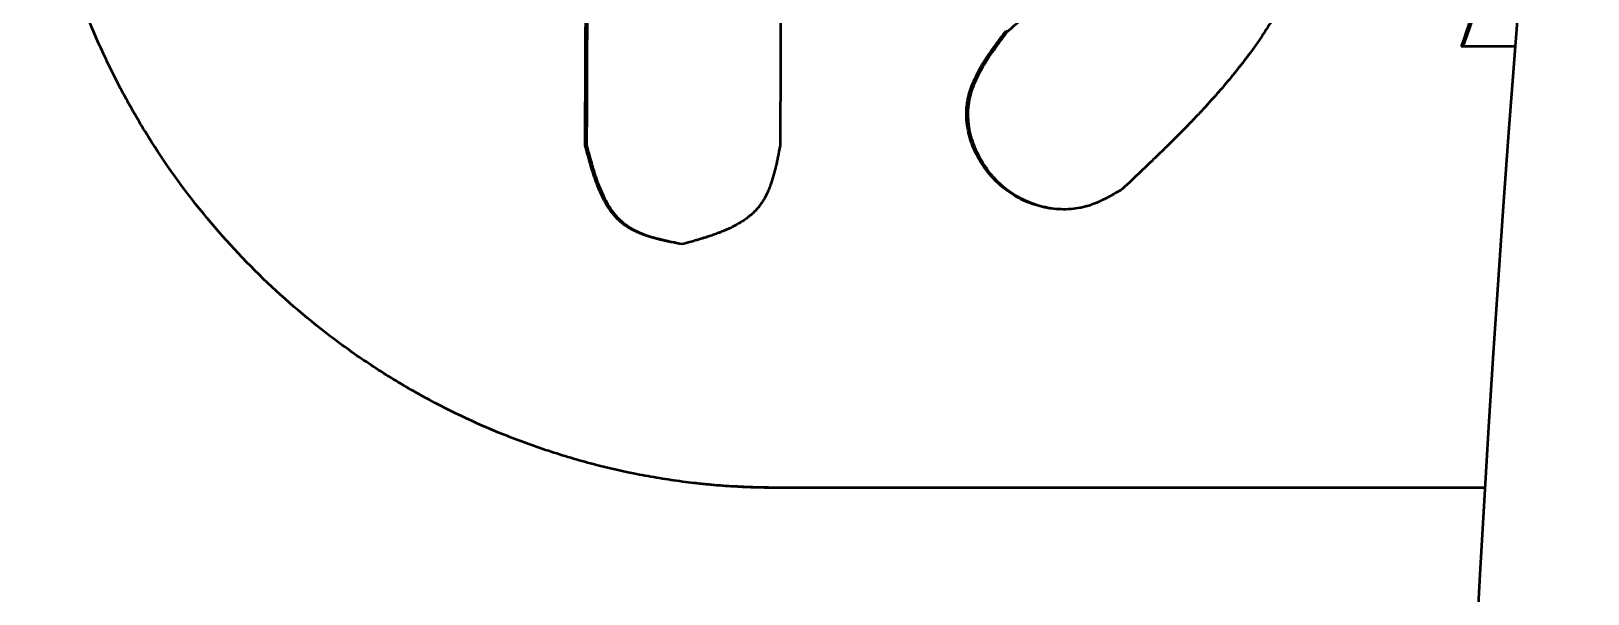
# Model space of a CAD drawing. Header units: millimetres. Extents: x 1510 to 10524, y 7125 to 13164.
# Drawn here: x 5035.484 to 5037.018, y 10712.131 to 10712.685 of the extents above; entities that cross this region are included whole.
import ezdxf

# ---------------------------------------------------------------- set-up
doc = ezdxf.new("R2010")
doc.units = ezdxf.units.MM
doc.header["$LTSCALE"] = 4
doc.layers.add('Visible (ISO)', color=7, linetype='Continuous', lineweight=50)

msp = doc.modelspace()

# ---------------------------------------------------------------- linework, layer by layer
at = {"layer": 'Visible (ISO)'}
for p, q in [((5036.446, 10712.6852), (5036.4443, 10712.6855)), ((5036.0316, 10712.5726), (5036.0299, 10712.5729)), ((5036.1392, 10712.2398), (5036.1375, 10712.24))]:
    msp.add_line(p, q, dxfattribs=at)
msp.add_arc((5062.5703, 10710.6982), 25.7, 159.16048, 200.83952, dxfattribs=at)
msp.add_ellipse((5034.6929, 10668.9191), major_axis=(29.2376, 33.8202), ratio=0.949306, start_param=0.686765, end_param=0.687991, dxfattribs=at)
for points, knots in [([(5036.2282, 10713.7349), (5036.2689, 10713.7344), (5036.35, 10713.7328), (5036.5363, 10713.6725), (5036.6038, 10713.6335), (5036.7316, 10713.5416), (5036.7979, 10713.4706), (5036.9096, 10713.2915), (5036.938, 10713.1952), (5036.9712, 10713.013), (5036.9627, 10712.9332), (5036.9455, 10712.8242), (5036.9244, 10712.7599), (5036.8929, 10712.6703)], [-0.8223723, -0.8223723, -0.8223723, -0.8223723, -0.7441439, -0.7441439, -0.6790493, -0.6790493, -0.57817, -0.57817, -0.4576185, -0.4576185, -0.2848282, -0.2848282, 0, 0, 0, 0]), ([(5036.3896, 10713.717), (5036.4097, 10713.7124), (5036.431, 10713.7067), (5036.538, 10713.6721), (5036.6055, 10713.6331), (5036.7333, 10713.5412), (5036.7996, 10713.4703), (5036.9113, 10713.2912), (5036.9397, 10713.1948), (5036.9729, 10713.0126), (5036.9644, 10712.9329), (5036.9472, 10712.824), (5036.9261, 10712.7597), (5036.8947, 10712.6703)], [-0.7612286, -0.7612286, -0.7612286, -0.7612286, -0.7440631, -0.7440631, -0.6789711, -0.6789711, -0.578099, -0.578099, -0.4575603, -0.4575603, -0.2847918, -0.2847918, -0.0002814, -0.0002814, -0.0002814, -0.0002814]), ([(5036.2271, 10713.555), (5036.2355, 10713.5544), (5036.2449, 10713.5537), (5036.2527, 10713.5531), (5036.2564, 10713.5528), (5036.2597, 10713.5525), (5036.2627, 10713.5523), (5036.2642, 10713.5521), (5036.2656, 10713.552), (5036.2669, 10713.5519), (5036.2676, 10713.5519), (5036.2683, 10713.5518), (5036.2689, 10713.5517), (5036.2694, 10713.5517), (5036.2698, 10713.5517), (5036.2703, 10713.5516), (5036.2716, 10713.5515), (5036.2745, 10713.5512), (5036.2765, 10713.551), (5036.2771, 10713.551), (5036.2776, 10713.5509), (5036.2782, 10713.5509), (5036.2837, 10713.5504), (5036.2888, 10713.5498), (5036.2936, 10713.5493), (5036.2951, 10713.5491), (5036.2966, 10713.549), (5036.298, 10713.5488), (5036.3001, 10713.5486), (5036.3022, 10713.5483), (5036.3042, 10713.5481), (5036.305, 10713.548), (5036.3057, 10713.5479), (5036.3065, 10713.5478), (5036.3074, 10713.5477), (5036.3083, 10713.5476), (5036.3092, 10713.5475), (5036.3096, 10713.5474), (5036.31, 10713.5473), (5036.3104, 10713.5473), (5036.3108, 10713.5472), (5036.3112, 10713.5472), (5036.3116, 10713.5471), (5036.312, 10713.5471), (5036.3124, 10713.547), (5036.3129, 10713.547), (5036.3133, 10713.5469), (5036.3134, 10713.5469), (5036.3141, 10713.5468), (5036.3215, 10713.5458), (5036.329, 10713.5447), (5036.3362, 10713.5434), (5036.3398, 10713.5428), (5036.3433, 10713.5421), (5036.3467, 10713.5415), (5036.3485, 10713.5411), (5036.3502, 10713.5408), (5036.3519, 10713.5405), (5036.3536, 10713.5401), (5036.3552, 10713.5398), (5036.3569, 10713.5394), (5036.3574, 10713.5393), (5036.3579, 10713.5392), (5036.3584, 10713.5391), (5036.365, 10713.5376), (5036.3716, 10713.5361), (5036.3779, 10713.5344), (5036.3783, 10713.5343), (5036.3787, 10713.5341), (5036.3791, 10713.534), (5036.3823, 10713.5332), (5036.3854, 10713.5323), (5036.3885, 10713.5314), (5036.392, 10713.5304), (5036.3953, 10713.5294), (5036.399, 10713.5282), (5036.4128, 10713.5239), (5036.4264, 10713.5189), (5036.4398, 10713.5133), (5036.4465, 10713.5105), (5036.4532, 10713.5075), (5036.4599, 10713.5044), (5036.4632, 10713.5028), (5036.4665, 10713.5012), (5036.4699, 10713.4996), (5036.4729, 10713.4981), (5036.476, 10713.4965), (5036.4789, 10713.495), (5036.4792, 10713.4948), (5036.4795, 10713.4947), (5036.4798, 10713.4945), (5036.4924, 10713.488), (5036.5049, 10713.4808), (5036.5173, 10713.4731), (5036.5235, 10713.4692), (5036.5298, 10713.4651), (5036.536, 10713.4609), (5036.5422, 10713.4566), (5036.5485, 10713.4522), (5036.5545, 10713.4477), (5036.5664, 10713.4389), (5036.5779, 10713.4297), (5036.5889, 10713.4202), (5036.5945, 10713.4153), (5036.5999, 10713.4104), (5036.6053, 10713.4055), (5036.6106, 10713.4004), (5036.6159, 10713.3954), (5036.621, 10713.3901), (5036.6314, 10713.3797), (5036.6413, 10713.3688), (5036.6509, 10713.3576), (5036.6603, 10713.3465), (5036.6693, 10713.3351), (5036.6779, 10713.3231), (5036.6953, 10713.2991), (5036.7105, 10713.2739), (5036.7238, 10713.2477), (5036.737, 10713.2215), (5036.7484, 10713.1941), (5036.7575, 10713.1658), (5036.7667, 10713.1376), (5036.7735, 10713.1089), (5036.7782, 10713.0799), (5036.7805, 10713.0653), (5036.7822, 10713.0507), (5036.7834, 10713.0359), (5036.784, 10713.0285), (5036.7845, 10713.0211), (5036.7848, 10713.0137), (5036.7851, 10713.0063), (5036.7852, 10712.9987), (5036.7853, 10712.9913), (5036.7853, 10712.9764), (5036.7848, 10712.9616), (5036.7838, 10712.9469), (5036.7833, 10712.9394), (5036.7826, 10712.932), (5036.7818, 10712.9247), (5036.781, 10712.9172), (5036.7801, 10712.9099), (5036.779, 10712.9025), (5036.7768, 10712.8877), (5036.7742, 10712.873), (5036.7709, 10712.8584), (5036.7693, 10712.8511), (5036.7676, 10712.8439), (5036.7657, 10712.8367), (5036.7647, 10712.8331), (5036.7637, 10712.8294), (5036.7627, 10712.8258), (5036.7617, 10712.8223), (5036.7607, 10712.8188), (5036.7596, 10712.8152), (5036.7552, 10712.8007), (5036.7502, 10712.7864), (5036.7448, 10712.7726), (5036.742, 10712.7657), (5036.7391, 10712.7589), (5036.7362, 10712.7522), (5036.7347, 10712.7489), (5036.7332, 10712.7456), (5036.7316, 10712.7423), (5036.73, 10712.7389), (5036.7285, 10712.7357), (5036.7268, 10712.7324), (5036.7235, 10712.7257), (5036.7201, 10712.7192), (5036.7165, 10712.7128), (5036.7147, 10712.7096), (5036.7129, 10712.7064), (5036.711, 10712.7033), (5036.7092, 10712.7001), (5036.7072, 10712.697), (5036.7053, 10712.6939), (5036.7015, 10712.6878), (5036.6976, 10712.6818), (5036.6935, 10712.6758), (5036.6914, 10712.6728), (5036.6893, 10712.6698), (5036.6871, 10712.6668), (5036.686, 10712.6653), (5036.6849, 10712.6638), (5036.6838, 10712.6623), (5036.6832, 10712.6616), (5036.6827, 10712.6608), (5036.6821, 10712.6601), (5036.6818, 10712.6597), (5036.6816, 10712.6593), (5036.6813, 10712.6589), (5036.681, 10712.6586), (5036.6807, 10712.6581), (5036.6804, 10712.6578), (5036.6725, 10712.6474), (5036.6638, 10712.6367), (5036.6541, 10712.6256), (5036.6493, 10712.6201), (5036.6443, 10712.6145), (5036.639, 10712.6088), (5036.6364, 10712.606), (5036.6337, 10712.6031), (5036.631, 10712.6002), (5036.6296, 10712.5988), (5036.6282, 10712.5974), (5036.6268, 10712.5959), (5036.6261, 10712.5952), (5036.6254, 10712.5945), (5036.6247, 10712.5937), (5036.6244, 10712.5934), (5036.624, 10712.593), (5036.6237, 10712.5926), (5036.6233, 10712.5923), (5036.6228, 10712.5918), (5036.6226, 10712.5915), (5036.6185, 10712.5873), (5036.6135, 10712.5823), (5036.6078, 10712.5766), (5036.6053, 10712.5741), (5036.6026, 10712.5714), (5036.5997, 10712.5686), (5036.5983, 10712.5673), (5036.5969, 10712.5659), (5036.5955, 10712.5645), (5036.5948, 10712.5638), (5036.5941, 10712.5631), (5036.5933, 10712.5624), (5036.593, 10712.5621), (5036.5926, 10712.5617), (5036.5923, 10712.5614), (5036.5919, 10712.561), (5036.5914, 10712.5605), (5036.5912, 10712.5603), (5036.5832, 10712.5526), (5036.572, 10712.542), (5036.559, 10712.5296)], [0, 0, 0, 0, 0.01347, 0.01347, 0.01347, 0.019733, 0.019733, 0.019733, 0.022982, 0.022982, 0.022982, 0.02467, 0.02467, 0.02467, 0.025976, 0.025976, 0.025976, 0.030107, 0.030107, 0.030107, 0.03125, 0.03125, 0.03125, 0.043153, 0.043153, 0.043153, 0.046875, 0.046875, 0.046875, 0.052436, 0.052436, 0.052436, 0.054688, 0.054688, 0.054688, 0.057348, 0.057348, 0.057348, 0.058594, 0.058594, 0.058594, 0.05989, 0.05989, 0.05989, 0.061186, 0.061186, 0.061186, 0.0625, 0.0625, 0.0625, 0.077611, 0.077611, 0.077611, 0.085088, 0.085088, 0.085088, 0.088862, 0.088862, 0.088862, 0.092682, 0.092682, 0.092682, 0.09375, 0.09375, 0.09375, 0.108459, 0.108459, 0.108459, 0.109375, 0.109375, 0.109375, 0.116628, 0.116628, 0.116628, 0.125, 0.125, 0.125, 0.15657, 0.15657, 0.15657, 0.172438, 0.172438, 0.172438, 0.18035, 0.18035, 0.18035, 0.1875, 0.1875, 0.1875, 0.18823, 0.18823, 0.18823, 0.21875, 0.21875, 0.21875, 0.234375, 0.234375, 0.234375, 0.25, 0.25, 0.25, 0.280946, 0.280946, 0.280946, 0.296521, 0.296521, 0.296521, 0.312228, 0.312228, 0.312228, 0.343715, 0.343715, 0.343715, 0.375, 0.375, 0.375, 0.4375, 0.4375, 0.4375, 0.5, 0.5, 0.5, 0.562501, 0.562501, 0.562501, 0.593889, 0.593889, 0.593889, 0.60953, 0.60953, 0.60953, 0.625, 0.625, 0.625, 0.655827, 0.655827, 0.655827, 0.671423, 0.671423, 0.671423, 0.687233, 0.687233, 0.687233, 0.71875, 0.71875, 0.71875, 0.734375, 0.734375, 0.734375, 0.742262, 0.742262, 0.742262, 0.75, 0.75, 0.75, 0.780764, 0.780764, 0.780764, 0.796218, 0.796218, 0.796218, 0.804023, 0.804023, 0.804023, 0.811906, 0.811906, 0.811906, 0.827808, 0.827808, 0.827808, 0.835685, 0.835685, 0.835685, 0.843428, 0.843428, 0.843428, 0.858964, 0.858964, 0.858964, 0.86692, 0.86692, 0.86692, 0.870944, 0.870944, 0.870944, 0.872988, 0.872988, 0.872988, 0.874006, 0.874006, 0.874006, 0.875, 0.875, 0.875, 0.90625, 0.90625, 0.90625, 0.921875, 0.921875, 0.921875, 0.929688, 0.929688, 0.929688, 0.933594, 0.933594, 0.933594, 0.935547, 0.935547, 0.935547, 0.936523, 0.936523, 0.936523, 0.9375, 0.9375, 0.9375, 0.955084, 0.955084, 0.955084, 0.962947, 0.962947, 0.962947, 0.966753, 0.966753, 0.966753, 0.968632, 0.968632, 0.968632, 0.969567, 0.969567, 0.969567, 0.970499, 0.970499, 0.970499, 1, 1, 1, 1]), ([(5036.0299, 10712.5729), (5036.0304, 10712.704), (5036.031, 10712.8351), (5036.0323, 10713.0975), (5036.033, 10713.2288), (5036.0338, 10713.3601)], [-0.7876426, -0.7876426, -0.7876426, -0.7876426, -0.394148, -0.394148, 0, 0, 0, 0]), ([(5036.0316, 10712.5726), (5036.0321, 10712.7037), (5036.0327, 10712.8347), (5036.034, 10713.0973), (5036.0347, 10713.2286), (5036.0355, 10713.3598)], [-0.7870104, -0.7870104, -0.7870104, -0.7870104, -0.3937442, -0.3937442, 0, 0, 0, 0]), ([(5036.2259, 10713.3601), (5036.2251, 10713.2288), (5036.2244, 10713.0975), (5036.2231, 10712.8351), (5036.2225, 10712.704), (5036.222, 10712.5729)], [-0.7876458, -0.7876458, -0.7876458, -0.7876458, -0.3934863, -0.3934863, 0, 0, 0, 0]), ([(5036.446, 10712.6852), (5036.4555, 10712.6933), (5036.4628, 10712.6996), (5036.4679, 10712.7041), (5036.4681, 10712.7042), (5036.4684, 10712.7045), (5036.4686, 10712.7047), (5036.4694, 10712.7054), (5036.4701, 10712.7061), (5036.4708, 10712.7067), (5036.4718, 10712.7076), (5036.4728, 10712.7084), (5036.4737, 10712.7093), (5036.4756, 10712.711), (5036.4774, 10712.7127), (5036.4792, 10712.7143), (5036.4827, 10712.7176), (5036.486, 10712.7207), (5036.489, 10712.7237), (5036.4894, 10712.7241), (5036.4899, 10712.7246), (5036.4903, 10712.725), (5036.4907, 10712.7255), (5036.4911, 10712.7259), (5036.4915, 10712.7263), (5036.4924, 10712.7272), (5036.4932, 10712.728), (5036.4941, 10712.7289), (5036.4957, 10712.7306), (5036.4974, 10712.7324), (5036.499, 10712.7342), (5036.5023, 10712.7377), (5036.5055, 10712.7413), (5036.5086, 10712.745), (5036.5148, 10712.7524), (5036.5207, 10712.76), (5036.5263, 10712.768), (5036.532, 10712.7759), (5036.5372, 10712.784), (5036.5421, 10712.7924), (5036.5471, 10712.8007), (5036.5517, 10712.8094), (5036.556, 10712.8183), (5036.5582, 10712.8227), (5036.5602, 10712.8271), (5036.5622, 10712.8316), (5036.5642, 10712.8361), (5036.5661, 10712.8406), (5036.5679, 10712.8451), (5036.5715, 10712.8542), (5036.5747, 10712.8635), (5036.5776, 10712.873), (5036.5893, 10712.9107), (5036.5951, 10712.9492), (5036.595, 10712.9885), (5036.5949, 10713.0279), (5036.5888, 10713.066), (5036.5767, 10713.1031), (5036.5647, 10713.1403), (5036.5473, 10713.1748), (5036.5245, 10713.2069), (5036.5131, 10713.2229), (5036.5006, 10713.2379), (5036.4871, 10713.2519), (5036.4837, 10713.2553), (5036.4801, 10713.2589), (5036.4766, 10713.2622), (5036.473, 10713.2656), (5036.4694, 10713.2689), (5036.4658, 10713.272), (5036.4585, 10713.2784), (5036.451, 10713.2844), (5036.4433, 10713.29), (5036.4414, 10713.2915), (5036.4393, 10713.2929), (5036.4373, 10713.2943), (5036.4353, 10713.2957), (5036.4333, 10713.2971), (5036.4313, 10713.2984), (5036.4273, 10713.3011), (5036.4233, 10713.3036), (5036.4192, 10713.3061), (5036.411, 10713.311), (5036.4027, 10713.3155), (5036.3942, 10713.3195), (5036.3932, 10713.32), (5036.3922, 10713.3204), (5036.3912, 10713.3209), (5036.3902, 10713.3213), (5036.3892, 10713.3218), (5036.3882, 10713.3223), (5036.3861, 10713.3232), (5036.3841, 10713.3241), (5036.382, 10713.3249), (5036.3778, 10713.3267), (5036.3734, 10713.3284), (5036.369, 10713.33), (5036.3601, 10713.3333), (5036.3508, 10713.3363), (5036.341, 10713.339), (5036.3404, 10713.3392), (5036.34, 10713.3393), (5036.3395, 10713.3394), (5036.339, 10713.3396), (5036.3385, 10713.3397), (5036.338, 10713.3398), (5036.337, 10713.3401), (5036.3359, 10713.3404), (5036.3349, 10713.3407), (5036.3328, 10713.3412), (5036.3306, 10713.3418), (5036.3285, 10713.3423), (5036.3241, 10713.3434), (5036.3196, 10713.3444), (5036.3149, 10713.3454), (5036.311, 10713.3463), (5036.3069, 10713.3471), (5036.3028, 10713.3479)], [0, 0, 0, 0, 0.03125, 0.03125, 0.03125, 0.0322266, 0.0322266, 0.0322266, 0.0351562, 0.0351562, 0.0351562, 0.0390625, 0.0390625, 0.0390625, 0.046875, 0.046875, 0.046875, 0.0625, 0.0625, 0.0625, 0.0644531, 0.0644531, 0.0644531, 0.0664062, 0.0664062, 0.0664062, 0.0703125, 0.0703125, 0.0703125, 0.078125, 0.078125, 0.078125, 0.09375, 0.09375, 0.09375, 0.125, 0.125, 0.125, 0.15625, 0.15625, 0.15625, 0.1875, 0.1875, 0.1875, 0.203125, 0.203125, 0.203125, 0.21875, 0.21875, 0.21875, 0.25, 0.25, 0.25, 0.375, 0.375, 0.375, 0.5, 0.5, 0.5, 0.625, 0.625, 0.625, 0.6875, 0.6875, 0.6875, 0.703125, 0.703125, 0.703125, 0.71875, 0.71875, 0.71875, 0.75, 0.75, 0.75, 0.7578125, 0.7578125, 0.7578125, 0.765625, 0.765625, 0.765625, 0.78125, 0.78125, 0.78125, 0.8125, 0.8125, 0.8125, 0.8164062, 0.8164062, 0.8164062, 0.8203125, 0.8203125, 0.8203125, 0.828125, 0.828125, 0.828125, 0.84375, 0.84375, 0.84375, 0.875, 0.875, 0.875, 0.8769531, 0.8769531, 0.8769531, 0.8789062, 0.8789062, 0.8789062, 0.8828125, 0.8828125, 0.8828125, 0.890625, 0.890625, 0.890625, 0.90625, 0.90625, 0.90625, 0.9194413, 0.9194413, 0.9194413, 0.9194413]), ([(5036.2207, 10712.2354), (5036.2106, 10712.2355), (5036.2029, 10712.2357), (5036.1975, 10712.2358), (5036.1972, 10712.2358), (5036.1962, 10712.2358), (5036.1945, 10712.2359), (5036.1928, 10712.2359), (5036.1899, 10712.236), (5036.1879, 10712.2361), (5036.1822, 10712.2364), (5036.1784, 10712.2366), (5036.1672, 10712.2372), (5036.1595, 10712.2378), (5036.1442, 10712.2392), (5036.1364, 10712.2401), (5036.1248, 10712.2415), (5036.1211, 10712.242), (5036.1136, 10712.2431), (5036.1098, 10712.2437), (5036.0984, 10712.2455), (5036.0909, 10712.2468), (5036.0682, 10712.2512), (5036.053, 10712.2547), (5036.0341, 10712.2596), (5036.0304, 10712.2606), (5036.023, 10712.2626), (5036.0193, 10712.2637), (5036.0082, 10712.267), (5036.0009, 10712.2693), (5035.979, 10712.2765), (5035.9645, 10712.2818), (5035.9216, 10712.299), (5035.8936, 10712.3124), (5035.8594, 10712.3314), (5035.8527, 10712.3353), (5035.8395, 10712.3432), (5035.8329, 10712.3473), (5035.8134, 10712.3598), (5035.8007, 10712.3685), (5035.7634, 10712.396), (5035.7396, 10712.4159), (5035.6718, 10712.4804), (5035.6326, 10712.5284), (5035.5953, 10712.5881), (5035.5914, 10712.5946), (5035.5837, 10712.6079), (5035.5799, 10712.6146), (5035.5688, 10712.635), (5035.5619, 10712.6489), (5035.5423, 10712.6912), (5035.531, 10712.7204), (5035.52, 10712.7544), (5035.5189, 10712.758), (5035.5166, 10712.7655), (5035.5155, 10712.7693), (5035.5122, 10712.7805), (5035.5102, 10712.7881), (5035.5043, 10712.8108), (5035.5009, 10712.8261), (5035.4971, 10712.8454), (5035.4964, 10712.8494), (5035.495, 10712.8573), (5035.4943, 10712.8612), (5035.4924, 10712.8729), (5035.4912, 10712.8807), (5035.4882, 10712.9041), (5035.4866, 10712.9196), (5035.4855, 10712.9369), (5035.4853, 10712.939), (5035.4851, 10712.943), (5035.485, 10712.945), (5035.4847, 10712.9509), (5035.4845, 10712.9549), (5035.4841, 10712.9667), (5035.484, 10712.9746), (5035.4841, 10712.998), (5035.4846, 10713.0135), (5035.4861, 10713.0326), (5035.4864, 10713.0362), (5035.4871, 10713.0437), (5035.4875, 10713.0475), (5035.4887, 10713.0589), (5035.4897, 10713.0665), (5035.4932, 10713.0895), (5035.4961, 10713.1051), (5035.4997, 10713.1214), (5035.4998, 10713.1217), (5035.5, 10713.1225), (5035.5003, 10713.1238), (5035.5006, 10713.1251), (5035.5011, 10713.1276), (5035.5015, 10713.1293), (5035.5028, 10713.1345), (5035.5036, 10713.138), (5035.5063, 10713.1486), (5035.5082, 10713.1559), (5035.5144, 10713.1785), (5035.5191, 10713.1943), (5035.5246, 10713.2113), (5035.5246, 10713.2114), (5035.5247, 10713.2118), (5035.5249, 10713.2125), (5035.5254, 10713.2139), (5035.5258, 10713.2151), (5035.5266, 10713.2177), (5035.5272, 10713.2194), (5035.5289, 10713.2246), (5035.5301, 10713.2282), (5035.5338, 10713.2394), (5035.5365, 10713.2473), (5035.5394, 10713.2558), (5035.5394, 10713.2558), (5035.5394, 10713.2559), (5035.5395, 10713.256), (5035.5396, 10713.2564), (5035.5397, 10713.2567), (5035.5399, 10713.2574), (5035.5401, 10713.2578), (5035.5406, 10713.2594), (5035.541, 10713.2606), (5035.5424, 10713.2645), (5035.5435, 10713.2676), (5035.5474, 10713.2788), (5035.5507, 10713.2884), (5035.5549, 10713.3002)], [0, 0, 0, 0, 0.015625, 0.015625, 0.0161133, 0.0161133, 0.0175781, 0.0195312, 0.0195312, 0.0234375, 0.0234375, 0.03125, 0.03125, 0.046875, 0.046875, 0.0625, 0.0625, 0.0703125, 0.0703125, 0.078125, 0.078125, 0.09375, 0.09375, 0.125, 0.125, 0.1328125, 0.1328125, 0.140625, 0.140625, 0.15625, 0.15625, 0.1875, 0.1875, 0.25, 0.25, 0.265625, 0.265625, 0.28125, 0.28125, 0.3125, 0.3125, 0.375, 0.375, 0.5, 0.5, 0.515625, 0.515625, 0.53125, 0.53125, 0.5625, 0.5625, 0.625, 0.625, 0.6328125, 0.6328125, 0.640625, 0.640625, 0.65625, 0.65625, 0.6875, 0.6875, 0.6953125, 0.6953125, 0.703125, 0.703125, 0.71875, 0.71875, 0.75, 0.75, 0.7539062, 0.7539062, 0.7578125, 0.7578125, 0.765625, 0.765625, 0.78125, 0.78125, 0.8125, 0.8125, 0.8203125, 0.8203125, 0.828125, 0.828125, 0.84375, 0.84375, 0.875, 0.875, 0.8759766, 0.8759766, 0.8769531, 0.8789062, 0.8789062, 0.8828125, 0.8828125, 0.890625, 0.890625, 0.90625, 0.90625, 0.9375, 0.9375, 0.9379883, 0.9379883, 0.9384766, 0.9394531, 0.9414062, 0.9414062, 0.9453125, 0.9453125, 0.953125, 0.953125, 0.96875, 0.96875, 0.9689941, 0.9689941, 0.9692383, 0.9697266, 0.9707031, 0.9707031, 0.9726562, 0.9726562, 0.9765625, 0.9765625, 0.984375, 0.984375, 1, 1, 1, 1]), ([(5036.559, 10712.5296), (5036.5555, 10712.5275), (5036.5523, 10712.5257), (5036.5496, 10712.5242), (5036.5483, 10712.5234), (5036.5471, 10712.5228), (5036.5459, 10712.5221), (5036.5454, 10712.5218), (5036.5448, 10712.5215), (5036.5443, 10712.5213), (5036.5438, 10712.521), (5036.5436, 10712.5209), (5036.5428, 10712.5205), (5036.5426, 10712.5204), (5036.5421, 10712.5201), (5036.5417, 10712.5199), (5036.5413, 10712.5197), (5036.5409, 10712.5195), (5036.5406, 10712.5194), (5036.5397, 10712.5189), (5036.539, 10712.5186), (5036.5384, 10712.5183), (5036.5368, 10712.5176), (5036.5358, 10712.5171), (5036.5341, 10712.5164), (5036.5327, 10712.5158), (5036.5313, 10712.5153), (5036.53, 10712.5148), (5036.5286, 10712.5143), (5036.5274, 10712.5139), (5036.526, 10712.5134), (5036.5253, 10712.5132), (5036.5246, 10712.513), (5036.5239, 10712.5128), (5036.5231, 10712.5126), (5036.5224, 10712.5124), (5036.5217, 10712.5122), (5036.5202, 10712.5118), (5036.5187, 10712.5115), (5036.5173, 10712.5112), (5036.5143, 10712.5107), (5036.5114, 10712.5103), (5036.5083, 10712.51), (5036.5021, 10712.5096), (5036.4957, 10712.5098), (5036.4893, 10712.5106), (5036.4877, 10712.5108), (5036.4862, 10712.5111), (5036.4847, 10712.5113), (5036.4831, 10712.5116), (5036.4816, 10712.512), (5036.4801, 10712.5123), (5036.477, 10712.5131), (5036.4739, 10712.514), (5036.4708, 10712.515), (5036.4646, 10712.5172), (5036.4588, 10712.5198), (5036.4533, 10712.5231), (5036.4421, 10712.5296), (5036.4325, 10712.5384), (5036.4246, 10712.5492), (5036.4206, 10712.5545), (5036.4173, 10712.5601), (5036.4145, 10712.5659), (5036.4117, 10712.5717), (5036.4096, 10712.5777), (5036.408, 10712.5839), (5036.4055, 10712.5939), (5036.4048, 10712.6036), (5036.4061, 10712.6131), (5036.4064, 10712.6154), (5036.4068, 10712.618), (5036.4073, 10712.62), (5036.4074, 10712.6207), (5036.4076, 10712.6213), (5036.4078, 10712.622), (5036.4079, 10712.6226), (5036.4081, 10712.6233), (5036.4083, 10712.6239), (5036.4086, 10712.6252), (5036.4091, 10712.6266), (5036.4095, 10712.6279), (5036.4104, 10712.6306), (5036.4115, 10712.6334), (5036.4127, 10712.6361), (5036.4139, 10712.6389), (5036.4153, 10712.6418), (5036.4168, 10712.6447), (5036.4175, 10712.6461), (5036.4183, 10712.6476), (5036.4192, 10712.6491), (5036.4196, 10712.6498), (5036.42, 10712.6505), (5036.4205, 10712.6513), (5036.4209, 10712.652), (5036.4215, 10712.6529), (5036.4218, 10712.6535), (5036.422, 10712.6539), (5036.4222, 10712.6541), (5036.4224, 10712.6544), (5036.4226, 10712.6547), (5036.4228, 10712.655), (5036.423, 10712.6554), (5036.4233, 10712.656), (5036.4237, 10712.6566), (5036.4241, 10712.6572), (5036.425, 10712.6585), (5036.4259, 10712.6599), (5036.4267, 10712.6611), (5036.4276, 10712.6625), (5036.4285, 10712.6639), (5036.4295, 10712.6653), (5036.43, 10712.666), (5036.4305, 10712.6667), (5036.431, 10712.6674), (5036.4313, 10712.6678), (5036.4315, 10712.6681), (5036.4318, 10712.6685), (5036.432, 10712.6689), (5036.4324, 10712.6694), (5036.4326, 10712.6696), (5036.433, 10712.6702), (5036.4331, 10712.6704), (5036.4336, 10712.671), (5036.4339, 10712.6714), (5036.4343, 10712.6719), (5036.4347, 10712.6725), (5036.4354, 10712.6735), (5036.4363, 10712.6747), (5036.4373, 10712.6761), (5036.4393, 10712.6788), (5036.4419, 10712.6822), (5036.4443, 10712.6855)], [0, 0, 0, 0, 0.03125, 0.03125, 0.03125, 0.046875, 0.046875, 0.046875, 0.054688, 0.054688, 0.054688, 0.0625, 0.0625, 0.0625, 0.065034, 0.065034, 0.065034, 0.067932, 0.067932, 0.067932, 0.075252, 0.075252, 0.075252, 0.09373, 0.09373, 0.09373, 0.109375, 0.109375, 0.109375, 0.125, 0.125, 0.125, 0.132211, 0.132211, 0.132211, 0.139706, 0.139706, 0.139706, 0.155383, 0.155383, 0.155383, 0.187474, 0.187474, 0.187474, 0.25, 0.25, 0.25, 0.265941, 0.265941, 0.265941, 0.281725, 0.281725, 0.281725, 0.312962, 0.312962, 0.312962, 0.375, 0.375, 0.375, 0.5, 0.5, 0.5, 0.562675, 0.562675, 0.562675, 0.625, 0.625, 0.625, 0.725271, 0.725271, 0.725271, 0.75, 0.75, 0.75, 0.758557, 0.758557, 0.758557, 0.766673, 0.766673, 0.766673, 0.78214, 0.78214, 0.78214, 0.8125, 0.8125, 0.8125, 0.84375, 0.84375, 0.84375, 0.859375, 0.859375, 0.859375, 0.867187, 0.867187, 0.867187, 0.875, 0.875, 0.875, 0.879594, 0.879594, 0.879594, 0.883748, 0.883748, 0.883748, 0.891397, 0.891397, 0.891397, 0.90625, 0.90625, 0.90625, 0.921875, 0.921875, 0.921875, 0.929687, 0.929687, 0.929687, 0.933594, 0.933594, 0.933594, 0.9375, 0.9375, 0.9375, 0.948491, 0.948491, 0.948491, 0.957058, 0.957058, 0.957058, 0.971737, 0.971737, 0.971737, 1, 1, 1, 1]), ([(5036.4897, 10712.5106), (5036.4886, 10712.5107), (5036.4875, 10712.5109), (5036.4864, 10712.5111), (5036.4849, 10712.5114), (5036.4833, 10712.5117), (5036.4818, 10712.5121), (5036.4787, 10712.5128), (5036.4756, 10712.5137), (5036.4725, 10712.5148), (5036.4663, 10712.5169), (5036.4606, 10712.5196), (5036.455, 10712.5229), (5036.4439, 10712.5294), (5036.4343, 10712.5381), (5036.4263, 10712.5489), (5036.4223, 10712.5543), (5036.419, 10712.5599), (5036.4162, 10712.5657), (5036.4135, 10712.5714), (5036.4113, 10712.5774), (5036.4097, 10712.5836), (5036.4066, 10712.5961), (5036.4064, 10712.6081), (5036.409, 10712.6198), (5036.4092, 10712.6205), (5036.4093, 10712.6211), (5036.4095, 10712.6217), (5036.4096, 10712.6224), (5036.4098, 10712.623), (5036.41, 10712.6237), (5036.4104, 10712.625), (5036.4108, 10712.6263), (5036.4112, 10712.6277), (5036.4121, 10712.6304), (5036.4132, 10712.6331), (5036.4144, 10712.6359), (5036.4168, 10712.6415), (5036.4199, 10712.6473), (5036.4235, 10712.6533), (5036.4238, 10712.6537), (5036.4239, 10712.6539), (5036.4241, 10712.6542), (5036.4243, 10712.6545), (5036.4245, 10712.6548), (5036.4247, 10712.6551), (5036.4251, 10712.6557), (5036.4255, 10712.6564), (5036.4259, 10712.657), (5036.4267, 10712.6583), (5036.4275, 10712.6596), (5036.4284, 10712.6609), (5036.4302, 10712.6636), (5036.4322, 10712.6664), (5036.4343, 10712.6694), (5036.4348, 10712.6701), (5036.4349, 10712.6702), (5036.4353, 10712.6707), (5036.4356, 10712.6712), (5036.436, 10712.6717), (5036.4364, 10712.6723), (5036.4372, 10712.6734), (5036.4381, 10712.6746), (5036.4391, 10712.6759), (5036.441, 10712.6785), (5036.4433, 10712.6816), (5036.446, 10712.6852)], [0.2543142, 0.2543142, 0.2543142, 0.2543142, 0.265625, 0.265625, 0.265625, 0.28125, 0.28125, 0.28125, 0.3125, 0.3125, 0.3125, 0.375, 0.375, 0.375, 0.5, 0.5, 0.5, 0.5625, 0.5625, 0.5625, 0.625, 0.625, 0.625, 0.75, 0.75, 0.75, 0.7578125, 0.7578125, 0.7578125, 0.765625, 0.765625, 0.765625, 0.78125, 0.78125, 0.78125, 0.8125, 0.8125, 0.8125, 0.875, 0.875, 0.875, 0.8789062, 0.8789062, 0.8789062, 0.8828125, 0.8828125, 0.8828125, 0.890625, 0.890625, 0.890625, 0.90625, 0.90625, 0.90625, 0.9375, 0.9375, 0.9375, 0.9453125, 0.9453125, 0.9453125, 0.953125, 0.953125, 0.953125, 0.96875, 0.96875, 0.96875, 1, 1, 1, 1]), ([(5036.1255, 10712.4754), (5036.1212, 10712.4762), (5036.1175, 10712.4769), (5036.1143, 10712.4776), (5036.1127, 10712.4779), (5036.1113, 10712.4782), (5036.1099, 10712.4785), (5036.109, 10712.4787), (5036.108, 10712.4789), (5036.1072, 10712.4791), (5036.1068, 10712.4792), (5036.1066, 10712.4793), (5036.1058, 10712.4795), (5036.105, 10712.4796), (5036.1044, 10712.4798), (5036.1039, 10712.4799), (5036.1029, 10712.4802), (5036.1021, 10712.4804), (5036.1014, 10712.4805), (5036.0996, 10712.481), (5036.0985, 10712.4813), (5036.0967, 10712.4818), (5036.0952, 10712.4822), (5036.0937, 10712.4827), (5036.0923, 10712.4831), (5036.0916, 10712.4833), (5036.0909, 10712.4835), (5036.0903, 10712.4838), (5036.0896, 10712.484), (5036.0891, 10712.4842), (5036.0883, 10712.4844), (5036.088, 10712.4846), (5036.0875, 10712.4847), (5036.0872, 10712.4849), (5036.0868, 10712.485), (5036.0864, 10712.4851), (5036.0861, 10712.4853), (5036.0853, 10712.4856), (5036.0846, 10712.4859), (5036.0839, 10712.4861), (5036.0824, 10712.4867), (5036.0811, 10712.4873), (5036.0797, 10712.4879), (5036.077, 10712.4892), (5036.0747, 10712.4905), (5036.0723, 10712.492), (5036.0711, 10712.4927), (5036.0699, 10712.4935), (5036.0688, 10712.4943), (5036.0676, 10712.4952), (5036.0665, 10712.496), (5036.0654, 10712.4969), (5036.0643, 10712.4979), (5036.0633, 10712.4988), (5036.0622, 10712.4998), (5036.0612, 10712.5008), (5036.0601, 10712.502), (5036.0593, 10712.5029), (5036.0588, 10712.5035), (5036.0585, 10712.5039), (5036.058, 10712.5044), (5036.0576, 10712.5049), (5036.0572, 10712.5054), (5036.0568, 10712.5059), (5036.056, 10712.5069), (5036.0552, 10712.508), (5036.0544, 10712.5092), (5036.0528, 10712.5114), (5036.0512, 10712.514), (5036.0498, 10712.5165), (5036.0483, 10712.5191), (5036.0469, 10712.5219), (5036.0455, 10712.5249), (5036.0448, 10712.5264), (5036.0442, 10712.5279), (5036.0435, 10712.5295), (5036.0432, 10712.5303), (5036.0428, 10712.5311), (5036.0425, 10712.5319), (5036.0422, 10712.5328), (5036.0418, 10712.5338), (5036.0416, 10712.5344), (5036.0414, 10712.5348), (5036.0413, 10712.5351), (5036.0412, 10712.5354), (5036.0411, 10712.5358), (5036.0409, 10712.5361), (5036.0408, 10712.5365), (5036.0406, 10712.5371), (5036.0403, 10712.5378), (5036.04, 10712.5386), (5036.0395, 10712.54), (5036.039, 10712.5416), (5036.0385, 10712.5431), (5036.038, 10712.5447), (5036.0374, 10712.5463), (5036.0369, 10712.548), (5036.0367, 10712.5488), (5036.0364, 10712.5497), (5036.0361, 10712.5505), (5036.036, 10712.551), (5036.0359, 10712.5514), (5036.0357, 10712.5519), (5036.0356, 10712.5523), (5036.0354, 10712.5529), (5036.0353, 10712.5532), (5036.0352, 10712.5536), (5036.0352, 10712.5537), (5036.0351, 10712.554), (5036.0349, 10712.5547), (5036.0346, 10712.5556), (5036.0343, 10712.5568), (5036.034, 10712.558), (5036.0335, 10712.5595), (5036.0331, 10712.5612), (5036.0321, 10712.5646), (5036.031, 10712.5688), (5036.0299, 10712.5729)], [0, 0, 0, 0, 0.0625, 0.0625, 0.0625, 0.09375, 0.09375, 0.09375, 0.117187, 0.117187, 0.117187, 0.127431, 0.127431, 0.127431, 0.135768, 0.135768, 0.135768, 0.150313, 0.150313, 0.150313, 0.187356, 0.187356, 0.187356, 0.21875, 0.21875, 0.21875, 0.234375, 0.234375, 0.234375, 0.25, 0.25, 0.25, 0.256781, 0.256781, 0.256781, 0.264007, 0.264007, 0.264007, 0.279665, 0.279665, 0.279665, 0.312457, 0.312457, 0.312457, 0.375, 0.375, 0.375, 0.405806, 0.405806, 0.405806, 0.4375, 0.4375, 0.4375, 0.46875, 0.46875, 0.46875, 0.5, 0.5, 0.5, 0.517207, 0.517207, 0.517207, 0.533471, 0.533471, 0.533471, 0.564383, 0.564383, 0.564383, 0.625, 0.625, 0.625, 0.6875, 0.6875, 0.6875, 0.71875, 0.71875, 0.71875, 0.734375, 0.734375, 0.734375, 0.75, 0.75, 0.75, 0.759192, 0.759192, 0.759192, 0.7675, 0.7675, 0.7675, 0.782795, 0.782795, 0.782795, 0.8125, 0.8125, 0.8125, 0.84375, 0.84375, 0.84375, 0.859375, 0.859375, 0.859375, 0.867187, 0.867187, 0.867187, 0.875, 0.875, 0.875, 0.886976, 0.886976, 0.886976, 0.914108, 0.914108, 0.914108, 0.943469, 0.943469, 0.943469, 1, 1, 1, 1]), ([(5036.1258, 10712.4754), (5036.118, 10712.477), (5036.1121, 10712.4782), (5036.1081, 10712.4791), (5036.1079, 10712.4791), (5036.1073, 10712.4793), (5036.1068, 10712.4794), (5036.1064, 10712.4795), (5036.106, 10712.4796), (5036.1056, 10712.4797), (5036.1047, 10712.4799), (5036.1039, 10712.4801), (5036.1031, 10712.4803), (5036.1015, 10712.4807), (5036.0999, 10712.4811), (5036.0984, 10712.4816), (5036.0954, 10712.4824), (5036.0926, 10712.4833), (5036.09, 10712.4842), (5036.0897, 10712.4843), (5036.0893, 10712.4845), (5036.0889, 10712.4846), (5036.0885, 10712.4848), (5036.0881, 10712.4849), (5036.0878, 10712.485), (5036.087, 10712.4853), (5036.0863, 10712.4856), (5036.0856, 10712.4859), (5036.0842, 10712.4865), (5036.0828, 10712.4871), (5036.0814, 10712.4877), (5036.0788, 10712.489), (5036.0763, 10712.4903), (5036.074, 10712.4917), (5036.0729, 10712.4924), (5036.0716, 10712.4933), (5036.0705, 10712.4941), (5036.0693, 10712.4949), (5036.0682, 10712.4958), (5036.0671, 10712.4967), (5036.065, 10712.4985), (5036.0629, 10712.5005), (5036.061, 10712.5027), (5036.0605, 10712.5033), (5036.0602, 10712.5037), (5036.0597, 10712.5042), (5036.0593, 10712.5047), (5036.0589, 10712.5052), (5036.0585, 10712.5057), (5036.0577, 10712.5067), (5036.0569, 10712.5078), (5036.0561, 10712.5089), (5036.0545, 10712.5112), (5036.053, 10712.5136), (5036.0515, 10712.5163), (5036.0486, 10712.5215), (5036.0458, 10712.5275), (5036.0433, 10712.5342), (5036.0431, 10712.5346), (5036.043, 10712.5349), (5036.0429, 10712.5352), (5036.0428, 10712.5355), (5036.0426, 10712.5359), (5036.0425, 10712.5362), (5036.0423, 10712.5369), (5036.042, 10712.5376), (5036.0418, 10712.5384), (5036.0412, 10712.5398), (5036.0407, 10712.5413), (5036.0402, 10712.5429), (5036.0392, 10712.546), (5036.0381, 10712.5494), (5036.0371, 10712.553), (5036.0368, 10712.5539), (5036.0367, 10712.554), (5036.0366, 10712.5546), (5036.0364, 10712.5552), (5036.0362, 10712.5559), (5036.036, 10712.5565), (5036.0357, 10712.5579), (5036.0352, 10712.5594), (5036.0348, 10712.561), (5036.0339, 10712.5643), (5036.0328, 10712.5681), (5036.0316, 10712.5726)], [0.0073705, 0.0073705, 0.0073705, 0.0073705, 0.125, 0.125, 0.125, 0.1328125, 0.1328125, 0.1328125, 0.140625, 0.140625, 0.140625, 0.15625, 0.15625, 0.15625, 0.1875, 0.1875, 0.1875, 0.25, 0.25, 0.25, 0.2578125, 0.2578125, 0.2578125, 0.265625, 0.265625, 0.265625, 0.28125, 0.28125, 0.28125, 0.3125, 0.3125, 0.3125, 0.375, 0.375, 0.375, 0.40625, 0.40625, 0.40625, 0.4375, 0.4375, 0.4375, 0.5, 0.5, 0.5, 0.515625, 0.515625, 0.515625, 0.53125, 0.53125, 0.53125, 0.5625, 0.5625, 0.5625, 0.625, 0.625, 0.625, 0.75, 0.75, 0.75, 0.7578125, 0.7578125, 0.7578125, 0.765625, 0.765625, 0.765625, 0.78125, 0.78125, 0.78125, 0.8125, 0.8125, 0.8125, 0.875, 0.875, 0.875, 0.890625, 0.890625, 0.890625, 0.90625, 0.90625, 0.90625, 0.9375, 0.9375, 0.9375, 1, 1, 1, 1]), ([(5036.222, 10712.5729), (5036.2211, 10712.5685), (5036.2204, 10712.5648), (5036.2197, 10712.5615), (5036.2194, 10712.5599), (5036.2191, 10712.5584), (5036.2188, 10712.5571), (5036.2187, 10712.5564), (5036.2185, 10712.5558), (5036.2184, 10712.5551), (5036.2183, 10712.5545), (5036.2182, 10712.5543), (5036.218, 10712.5534), (5036.2179, 10712.5531), (5036.2178, 10712.5525), (5036.2177, 10712.5521), (5036.2176, 10712.5516), (5036.2175, 10712.5512), (5036.2174, 10712.5508), (5036.2172, 10712.5498), (5036.217, 10712.549), (5036.2168, 10712.5483), (5036.2163, 10712.5465), (5036.216, 10712.5453), (5036.2155, 10712.5435), (5036.2151, 10712.542), (5036.2147, 10712.5405), (5036.2142, 10712.5391), (5036.214, 10712.5384), (5036.2138, 10712.5377), (5036.2136, 10712.537), (5036.2133, 10712.5364), (5036.2131, 10712.5358), (5036.2129, 10712.535), (5036.2128, 10712.5347), (5036.2126, 10712.5342), (5036.2125, 10712.5339), (5036.2123, 10712.5335), (5036.2122, 10712.5331), (5036.2121, 10712.5327), (5036.2118, 10712.5319), (5036.2115, 10712.5312), (5036.2112, 10712.5305), (5036.2106, 10712.5291), (5036.21, 10712.5277), (5036.2094, 10712.5263), (5036.2081, 10712.5236), (5036.2069, 10712.5212), (5036.2054, 10712.5187), (5036.2047, 10712.5175), (5036.2039, 10712.5163), (5036.2031, 10712.5151), (5036.2022, 10712.514), (5036.2014, 10712.5129), (5036.2005, 10712.5117), (5036.1996, 10712.5106), (5036.1986, 10712.5096), (5036.1976, 10712.5085), (5036.1966, 10712.5075), (5036.1955, 10712.5064), (5036.1945, 10712.5055), (5036.194, 10712.505), (5036.1936, 10712.5047), (5036.1931, 10712.5042), (5036.1926, 10712.5038), (5036.1921, 10712.5034), (5036.1916, 10712.503), (5036.1906, 10712.5021), (5036.1895, 10712.5013), (5036.1884, 10712.5005), (5036.1861, 10712.4989), (5036.1836, 10712.4973), (5036.1811, 10712.4958), (5036.1785, 10712.4943), (5036.1758, 10712.4928), (5036.1728, 10712.4914), (5036.1713, 10712.4907), (5036.1698, 10712.49), (5036.1683, 10712.4894), (5036.1675, 10712.489), (5036.1667, 10712.4887), (5036.1659, 10712.4884), (5036.1651, 10712.488), (5036.1641, 10712.4876), (5036.1634, 10712.4874), (5036.1631, 10712.4872), (5036.1628, 10712.4871), (5036.1624, 10712.487), (5036.1621, 10712.4869), (5036.1618, 10712.4867), (5036.1614, 10712.4866), (5036.1608, 10712.4863), (5036.1601, 10712.4861), (5036.1593, 10712.4858), (5036.1579, 10712.4853), (5036.1563, 10712.4847), (5036.1549, 10712.4842), (5036.1533, 10712.4837), (5036.1517, 10712.4832), (5036.1501, 10712.4826), (5036.1492, 10712.4823), (5036.1484, 10712.4821), (5036.1475, 10712.4818), (5036.1471, 10712.4817), (5036.1467, 10712.4815), (5036.1462, 10712.4814), (5036.1458, 10712.4813), (5036.1452, 10712.4811), (5036.1449, 10712.481), (5036.1445, 10712.4809), (5036.1444, 10712.4808), (5036.1441, 10712.4807), (5036.1433, 10712.4805), (5036.1424, 10712.4802), (5036.1413, 10712.4799), (5036.14, 10712.4795), (5036.1385, 10712.4791), (5036.1368, 10712.4786), (5036.1336, 10712.4776), (5036.1295, 10712.4765), (5036.1255, 10712.4754)], [0, 0, 0, 0, 0.0625, 0.0625, 0.0625, 0.09375, 0.09375, 0.09375, 0.109375, 0.109375, 0.109375, 0.125, 0.125, 0.125, 0.130105, 0.130105, 0.130105, 0.13594, 0.13594, 0.13594, 0.150631, 0.150631, 0.150631, 0.187473, 0.187473, 0.187473, 0.21875, 0.21875, 0.21875, 0.234375, 0.234375, 0.234375, 0.25, 0.25, 0.25, 0.256763, 0.256763, 0.256763, 0.26398, 0.26398, 0.26398, 0.279647, 0.279647, 0.279647, 0.312488, 0.312488, 0.312488, 0.375, 0.375, 0.375, 0.405788, 0.405788, 0.405788, 0.4375, 0.4375, 0.4375, 0.46875, 0.46875, 0.46875, 0.5, 0.5, 0.5, 0.51717, 0.51717, 0.51717, 0.533422, 0.533422, 0.533422, 0.564346, 0.564346, 0.564346, 0.625, 0.625, 0.625, 0.6875, 0.6875, 0.6875, 0.71875, 0.71875, 0.71875, 0.734375, 0.734375, 0.734375, 0.75, 0.75, 0.75, 0.759172, 0.759172, 0.759172, 0.76748, 0.76748, 0.76748, 0.782795, 0.782795, 0.782795, 0.8125, 0.8125, 0.8125, 0.84375, 0.84375, 0.84375, 0.859375, 0.859375, 0.859375, 0.867188, 0.867188, 0.867188, 0.875, 0.875, 0.875, 0.886526, 0.886526, 0.886526, 0.913469, 0.913469, 0.913469, 0.943051, 0.943051, 0.943051, 1, 1, 1, 1]), ([(5036.2224, 10712.2352), (5036.2139, 10712.2353), (5036.2043, 10712.2355), (5036.1994, 10712.2356), (5036.1991, 10712.2356), (5036.1984, 10712.2356), (5036.1979, 10712.2356), (5036.1974, 10712.2357), (5036.1969, 10712.2357), (5036.1964, 10712.2357), (5036.1955, 10712.2357), (5036.1945, 10712.2358), (5036.1935, 10712.2358), (5036.1915, 10712.2359), (5036.1896, 10712.2359), (5036.1877, 10712.236), (5036.184, 10712.2362), (5036.1806, 10712.2363), (5036.1774, 10712.2365), (5036.1771, 10712.2365), (5036.1768, 10712.2365), (5036.1764, 10712.2366), (5036.1688, 10712.237), (5036.1612, 10712.2376), (5036.1535, 10712.2383), (5036.1488, 10712.2387), (5036.144, 10712.2392), (5036.1392, 10712.2398)], [0, 0, 0, 0, 0.01361702, 0.01361702, 0.01361702, 0.01453386, 0.01453386, 0.01453386, 0.01549485, 0.01549485, 0.01549485, 0.01751075, 0.01751075, 0.01751075, 0.02173776, 0.02173776, 0.02173776, 0.03027344, 0.03027344, 0.03027344, 0.03125, 0.03125, 0.03125, 0.04687863, 0.04687863, 0.04687863, 0.0565177, 0.0565177, 0.0565177, 0.0565177])]:
    msp.add_open_spline(points, degree=3, knots=knots, dxfattribs=at)
for points in [[(5036.9163, 10712.2354), (5036.6905, 10712.2354), (5036.4586, 10712.2354), (5036.2207, 10712.2354)], [(5036.9163, 10712.2352), (5036.691, 10712.2352), (5036.4597, 10712.2352), (5036.2224, 10712.2352)]]:
    msp.add_open_spline(points, degree=3, dxfattribs=at)

doc.saveas('drawing.dxf')
